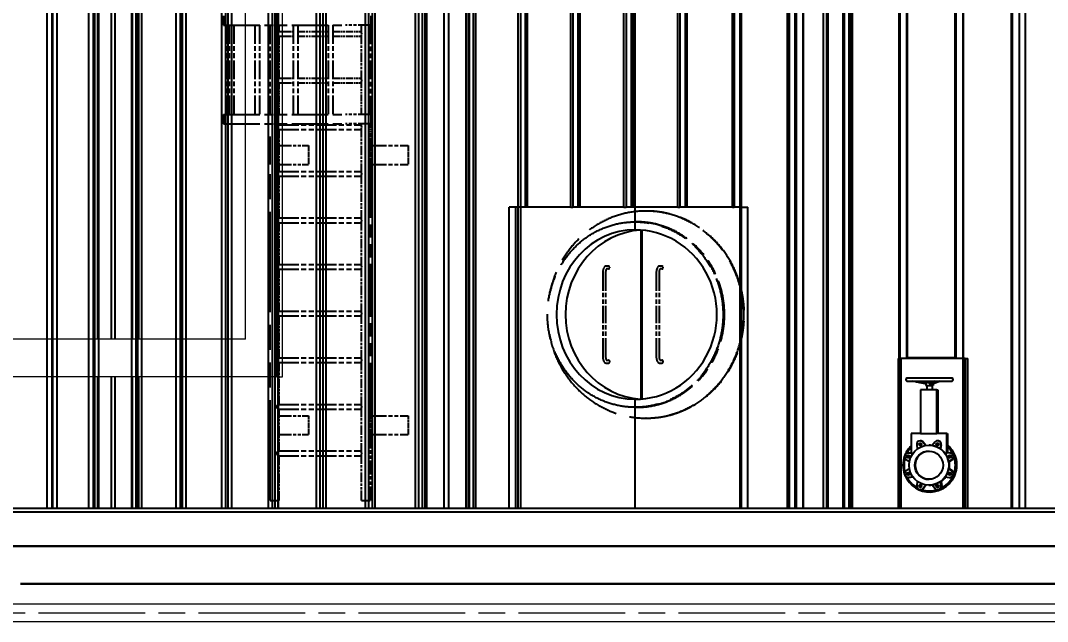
# Model space of a CAD drawing. Header units: millimetres. Extents: x 0 to 100323, y 0 to 59400.
# Drawn here: x 31747 to 37201, y 44341 to 47532 of the extents above; entities that cross this region are included whole.
import ezdxf

# ---------------------------------------------------------------- set-up
doc = ezdxf.new("R2010")
doc.units = ezdxf.units.MM
doc.header["$LTSCALE"] = 100
doc.linetypes.add('CHAIN', pattern=[0.3543, 0.2362, -0.0295, 0.0591, -0.0295])
doc.linetypes.add('DOUBLE_DASH_CHAIN', pattern=[1.2403, 0.6614, -0.0827, 0.1654, -0.0827, 0.1654, -0.0827])
for name, color, linetype, lineweight in [('Dimension', 7, 'Continuous', 18), ('Reference', 7, 'DOUBLE_DASH_CHAIN', 25), ('Visible', 7, 'Continuous', 25)]:
    doc.layers.add(name, color=color, linetype=linetype, lineweight=lineweight)
doc.layers.add('P_Cable Ducts (CD)', color=30, linetype='Continuous', lineweight=18, true_color=0xff7f00)
doc.layers.add('P_Condensate (CS)', color=40, linetype='Continuous', lineweight=18, true_color=0xffbf00)
doc.styles.add('Title', font='arial.ttf')
doc.dimstyles.new('Default - Method 2b', dxfattribs={"dimscale": 100, "dimtxt": 3, "dimasz": 2.5, "dimexe": 3, "dimexo": 0.5, "dimgap": 0.7, "dimtad": 0, "dimtoh": 1, "dimdec": 0, "dimrnd": 1e-08, "dimtxsty": 'Title', "dimcen": 0.09, "dimdle": 10, "dimclrd": 256, "dimclre": 256, "dimclrt": 7, "dimadec": 0, "dimazin": 2, "dimtfac": 0.833333, "dimtdec": 1, "dimtmove": 0, "dimatfit": 3, "dimfxl": 1, "dimtolj": 1, "dimlwd": -1, "dimlwe": -1, "dimarcsym": 0})

# ---------------------------------------------------------------- blocks, each defined once
blk = doc.blocks.new('*D43')
at = {"layer": 'Defpoints', "color": 0, "transparency": 16777216}
for p in [(45638.8, 52323.5), (47905.4, 52323.5), (29571.2, 44740.5)]:
    blk.add_point(p, dxfattribs=at)
at = {"layer": 'Dimension', "transparency": 16777216}
for p, q in [((45688.8, 52323.5), (48205.4, 52323.5)), ((47905.4, 52073.5), (47905.4, 49048.8)), ((47905.4, 44990.5), (47905.4, 48015.3)), ((29621.2, 44740.5), (48205.4, 44740.5))]:
    blk.add_line(p, q, dxfattribs=at)
for points in [[(47863.8, 52073.5), (47947.1, 52073.5), (47905.4, 52323.5)], [(47863.8, 44990.5), (47947.1, 44990.5), (47905.4, 44740.5)]]:
    blk.add_solid(points, dxfattribs=at)
at = {"layer": 'Dimension', "color": 7, "transparency": 16777216, "insert": (48058.7, 48085.3), "char_height": 300, "attachment_point": 7, "rotation": 90, "style": 'Title'}
blk.add_mtext('\\A1;7583', dxfattribs=at)

msp = doc.modelspace()

# ---------------------------------------------------------------- linework, layer by layer
at = {"layer": 'P_Cable Ducts (CD)'}
for p, q in [((32941.8, 45840.5), (32941.8, 51100.5)), ((33137.3, 45640.5), (33137.3, 51100.5)), ((32941.8, 45840.5), (29408.5, 45840.5)), ((33107.6, 45640.5), (29408.5, 45640.5)), ((33107.6, 45640.5), (33137.3, 45640.5))]:
    msp.add_line(p, q, dxfattribs=at)
at = {"layer": 'P_Condensate (CS)'}
for p, q in [((43806.5, 44432.5), (28706.6, 44432.5)), ((28706.6, 44340.5), (43806.5, 44340.5))]:
    msp.add_line(p, q, dxfattribs=at)
at = {"layer": 'P_Condensate (CS)', "linetype": 'CHAIN', "ltscale": 23.990969}
msp.add_line((28441.5, 44386.5), (46781.5, 44386.5), dxfattribs=at)
at = {"layer": 'Reference', "ltscale": 0.158612}
for p, q in [((32824.4, 47557.3), (32824.4, 47507.3)), ((33607.1, 47557.3), (33607.1, 47507.3)), ((32824.4, 47033.5), (32824.4, 46983.5)), ((33607.1, 47033.5), (33607.1, 46983.5))]:
    msp.add_line(p, q, dxfattribs=at)
at = {"layer": 'Reference', "ltscale": 2.925437}
for p, q in [((32824.4, 47507.3), (33473.4, 47507.3)), ((32824.4, 47033.5), (33473.4, 47033.5)), ((32824.4, 46983.5), (33473.4, 46983.5))]:
    msp.add_line(p, q, dxfattribs=at)
at = {"layer": 'Reference', "ltscale": 1.503695}
for p, q in [((32840.4, 47507.3), (32840.4, 47033.5)), ((32854, 47507.3), (32854, 47033.5)), ((32879, 47507.3), (32879, 47033.5)), ((32990.7, 47507.3), (32990.7, 47033.5)), ((33015.7, 47507.3), (33015.7, 47033.5)), ((33073, 47033.5), (33073, 47507.3)), ((33194, 47507.3), (33194, 47033.5)), ((33219, 47507.3), (33219, 47033.5)), ((33380, 47507.3), (33380, 47033.5)), ((33405, 47507.3), (33405, 47033.5)), ((33605.9, 47033.5), (33605.9, 47507.3))]:
    msp.add_line(p, q, dxfattribs=at)
at = {"layer": 'Reference', "ltscale": 0.107031}
msp.add_line((33121, 47473.5), (33121, 47507.3), dxfattribs=at)
at = {"layer": 'Reference', "ltscale": 1.015527}
for p, q in [((33607.1, 47507.3), (33473.4, 47507.3)), ((33607.1, 47033.5), (33473.4, 47033.5)), ((33607.1, 46983.5), (33473.4, 46983.5))]:
    msp.add_line(p, q, dxfattribs=at)
at = {"layer": 'Reference', "ltscale": 0.135599}
msp.add_line((33557.9, 47464.5), (33557.9, 47507.3), dxfattribs=at)
at = {"layer": 'Reference', "ltscale": 0.279552}
for p, q in [((33117.8, 47473.5), (33194, 47473.5)), ((33117.8, 47448.5), (33194, 47448.5)), ((33117.8, 47226), (33194, 47226)), ((33117.8, 47201), (33194, 47201))]:
    msp.add_line(p, q, dxfattribs=at)
at = {"layer": 'Reference', "ltscale": 0.589819}
for p, q in [((33219, 47473.5), (33380, 47473.5)), ((33219, 47448.5), (33380, 47448.5)), ((33219, 47226), (33380, 47226)), ((33219, 47201), (33380, 47201))]:
    msp.add_line(p, q, dxfattribs=at)
at = {"layer": 'Reference', "ltscale": 0.560489}
for p, q in [((33405, 47473.5), (33557.9, 47473.5)), ((33405, 47448.5), (33557.9, 47448.5)), ((33405, 47226), (33557.9, 47226)), ((33405, 47201), (33557.9, 47201))]:
    msp.add_line(p, q, dxfattribs=at)
at = {"layer": 'Reference', "ltscale": 0.763304}
for p, q in [((33557.9, 47217), (33557.9, 47457.5)), ((33557.9, 46722), (33557.9, 46962.5)), ((33557.9, 46474.5), (33557.9, 46715)), ((33557.9, 46227), (33557.9, 46467.5)), ((33557.9, 45979.5), (33557.9, 46220)), ((33557.9, 45732), (33557.9, 45972.5)), ((33557.9, 45484.5), (33557.9, 45725)), ((33557.9, 45237), (33557.9, 45477.5))]:
    msp.add_line(p, q, dxfattribs=at)
at = {"layer": 'Reference', "ltscale": 0.706168}
for p, q in [((33121, 47226), (33121, 47448.5)), ((33121, 46731), (33121, 46953.5)), ((33121, 46483.5), (33121, 46706)), ((33121, 46236), (33121, 46458.5)), ((33121, 45988.5), (33121, 46211)), ((33121, 45741), (33121, 45963.5)), ((33121, 45493.5), (33121, 45716)), ((33121, 45246), (33121, 45468.5))]:
    msp.add_line(p, q, dxfattribs=at)
at = {"layer": 'Reference', "ltscale": 0.531585}
msp.add_line((33121, 47033.5), (33121, 47201), dxfattribs=at)
at = {"layer": 'Reference', "ltscale": 0.560153}
msp.add_line((33557.9, 47033.5), (33557.9, 47210), dxfattribs=at)
at = {"layer": 'Reference', "ltscale": 8.062566}
msp.add_line((33073, 44983.5), (33073, 46983.5), dxfattribs=at)
at = {"layer": 'Reference', "ltscale": 1.613325}
for p, q in [((33117.8, 46978.5), (33557.9, 46978.5)), ((33117.8, 46953.5), (33557.9, 46953.5)), ((33117.8, 46731), (33557.9, 46731)), ((33117.8, 46706), (33557.9, 46706)), ((33117.8, 46483.5), (33557.9, 46483.5)), ((33117.8, 46458.5), (33557.9, 46458.5)), ((33117.8, 46236), (33557.9, 46236)), ((33117.8, 46211), (33557.9, 46211)), ((33117.8, 45988.5), (33557.9, 45988.5)), ((33117.8, 45963.5), (33557.9, 45963.5)), ((33117.8, 45741), (33557.9, 45741)), ((33117.8, 45716), (33557.9, 45716)), ((33117.8, 45493.5), (33557.9, 45493.5)), ((33117.8, 45468.5), (33557.9, 45468.5)), ((33117.8, 45246), (33557.9, 45246)), ((33117.8, 45221), (33557.9, 45221))]:
    msp.add_line(p, q, dxfattribs=at)
at = {"layer": 'Reference', "ltscale": 0.015771}
msp.add_line((33121, 46978.5), (33121, 46983.5), dxfattribs=at)
at = {"layer": 'Reference', "ltscale": 0.044339}
msp.add_line((33557.9, 46969.5), (33557.9, 46983.5), dxfattribs=at)
at = {"layer": 'Reference', "ltscale": 0.364937}
msp.add_line((33605.9, 46868.5), (33605.9, 46983.5), dxfattribs=at)
at = {"layer": 'Reference', "ltscale": 0.317324}
for p, q in [((33072.7, 46768.5), (33072.7, 46868.5)), ((33276.2, 46868.5), (33276.2, 46768.5)), ((33602.7, 46768.5), (33602.7, 46868.5)), ((33606.2, 46868.5), (33606.2, 46768.5)), ((33806.2, 46868.5), (33806.2, 46768.5)), ((33072.7, 45333.5), (33072.7, 45433.5)), ((33276.2, 45433.5), (33276.2, 45333.5)), ((33602.7, 45333.5), (33602.7, 45433.5)), ((33606.2, 45433.5), (33606.2, 45333.5)), ((33806.2, 45433.5), (33806.2, 45333.5))]:
    msp.add_line(p, q, dxfattribs=at)
at = {"layer": 'Reference', "ltscale": 0.0008116}
for p, q in [((33072.7, 46868.5), (33073, 46868.5)), ((33073, 46768.5), (33072.7, 46768.5)), ((33072.7, 45433.5), (33073, 45433.5)), ((33073, 45333.5), (33072.7, 45333.5))]:
    msp.add_line(p, q, dxfattribs=at)
at = {"layer": 'Reference', "ltscale": 0.985281}
for p, q in [((33121, 46868.5), (33276.2, 46868.5)), ((33121, 46768.5), (33276.2, 46768.5)), ((33121, 45433.5), (33276.2, 45433.5)), ((33121, 45333.5), (33276.2, 45333.5))]:
    msp.add_line(p, q, dxfattribs=at)
at = {"layer": 'Reference', "ltscale": 0.012597}
for p, q in [((33602.7, 46868.5), (33606.2, 46868.5)), ((33606.2, 46768.5), (33602.7, 46768.5)), ((33602.7, 45433.5), (33606.2, 45433.5)), ((33606.2, 45333.5), (33602.7, 45333.5))]:
    msp.add_line(p, q, dxfattribs=at)
at = {"layer": 'Reference', "ltscale": 1.269595}
for p, q in [((33606.2, 46868.5), (33806.2, 46868.5)), ((33606.2, 46768.5), (33806.2, 46768.5)), ((33606.2, 45433.5), (33806.2, 45433.5)), ((33606.2, 45333.5), (33806.2, 45333.5))]:
    msp.add_line(p, q, dxfattribs=at)
at = {"layer": 'Reference', "ltscale": 4.237508}
msp.add_line((33605.9, 45433.5), (33605.9, 46768.5), dxfattribs=at)
at = {"layer": 'Reference', "ltscale": 0.025294}
for p, q in [((35069.7, 46520.5), (35067.2, 46520.5)), ((35069.7, 45420.5), (35067.2, 45420.5))]:
    msp.add_line(p, q, dxfattribs=at)
at = {"layer": 'Reference', "ltscale": 0.031642}
for p, q in [((35014.8, 46463), (35011.6, 46463)), ((35019, 46463), (35015.8, 46463)), ((35014.8, 45478), (35011.6, 45478)), ((35019, 45478), (35015.8, 45478))]:
    msp.add_line(p, q, dxfattribs=at)
at = {"layer": 'Reference', "ltscale": 0.12687}
for p, q in [((34869.5, 46228), (34856.7, 46228)), ((35153.6, 46228), (35140.8, 46228)), ((34856.7, 45713), (34869.5, 45713)), ((35140.8, 45713), (35153.6, 45713))]:
    msp.add_line(p, q, dxfattribs=at)
at = {"layer": 'Reference', "ltscale": 0.11075}
for p, q in [((34869.5, 46213), (34858.3, 46213)), ((35153.6, 46213), (35142.4, 46213)), ((34858.3, 45728), (34869.5, 45728)), ((35142.4, 45728), (35153.6, 45728))]:
    msp.add_line(p, q, dxfattribs=at)
at = {"layer": 'Reference', "ltscale": 1.380694}
for p, q in [((34838.8, 46188), (34838.8, 45753)), ((34853.8, 46188), (34853.8, 45753)), ((35122.9, 46188), (35122.9, 45753)), ((35137.9, 46188), (35137.9, 45753))]:
    msp.add_line(p, q, dxfattribs=at)
at = {"layer": 'Reference', "ltscale": 1.110883}
msp.add_line((33605.9, 44983.5), (33605.9, 45333.5), dxfattribs=at)
at = {"layer": 'Reference', "ltscale": 0.753782}
msp.add_line((33121, 44983.5), (33121, 45221), dxfattribs=at)
at = {"layer": 'Reference', "ltscale": 0.78235}
msp.add_line((33557.9, 44983.5), (33557.9, 45230), dxfattribs=at)
at = {"layer": 'Reference', "ltscale": 0.239232}
for p, q in [((33073, 44983.5), (33121, 44983.5)), ((33557.9, 44983.5), (33605.9, 44983.5))]:
    msp.add_line(p, q, dxfattribs=at)
at = {"layer": 'Reference', "ltscale": 8.724638}
msp.add_ellipse((35067.2, 45970.5), major_axis=(0, 550), ratio=0.946997, start_param=1.761161, end_param=7.663617, dxfattribs=at)
at = {"layer": 'Reference', "ltscale": 6.965557}
msp.add_ellipse((35069.7, 45970.5), major_axis=(0, 550), ratio=0.946997, start_param=3.141593, end_param=6.283185, dxfattribs=at)
at = {"layer": 'Reference', "ltscale": 8.316452}
msp.add_ellipse((35011.6, 45970.5), major_axis=(0, -492.5), ratio=0.946997, dxfattribs=at)
at = {"layer": 'Reference', "ltscale": 4.911191}
for centre in [(35014.8, 45970.5), (35019, 45970.5)]:
    msp.add_ellipse(centre, major_axis=(0, 492.5), ratio=0.946997, start_param=3.141593, end_param=6.283185, dxfattribs=at)
at = {"layer": 'Reference', "ltscale": 4.914421}
msp.add_ellipse((35015.8, 45970.5), major_axis=(0, 492.5), ratio=0.946997, start_param=3.140559, end_param=6.284218, dxfattribs=at)
at = {"layer": 'Reference', "ltscale": 0.074691}
for centre in [(34869.5, 46220.5), (35153.6, 46220.5), (34869.5, 45720.5), (35153.6, 45720.5)]:
    msp.add_ellipse(centre, major_axis=(0, 7.5), ratio=0.946997, start_param=3.141593, end_param=6.283185, dxfattribs=at)
at = {"layer": 'Reference', "ltscale": 0.126968}
for points in [[(33117.8, 47448.5), (33117.4, 47448.5), (33116.9, 47448.6), (33115.9, 47448.9), (33115.4, 47449.2), (33113.9, 47450.1), (33112.8, 47451.1), (33110.9, 47453.3), (33110.1, 47454.7), (33109.1, 47457), (33108.9, 47457.8), (33108.5, 47459.4), (33108.5, 47460.2), (33108.5, 47461.8), (33108.5, 47462.7), (33108.9, 47464.3), (33109.1, 47465.1), (33110.1, 47467.4), (33110.9, 47468.8), (33112.8, 47471), (33113.9, 47471.9), (33115.4, 47472.9), (33115.9, 47473.1), (33116.9, 47473.5), (33117.4, 47473.5), (33117.8, 47473.5)], [(33117.8, 47201), (33117.4, 47201), (33116.9, 47201.1), (33115.9, 47201.4), (33115.4, 47201.7), (33113.9, 47202.6), (33112.8, 47203.6), (33110.9, 47205.8), (33110.1, 47207.2), (33109.1, 47209.5), (33108.9, 47210.3), (33108.5, 47211.9), (33108.5, 47212.7), (33108.5, 47214.3), (33108.5, 47215.2), (33108.9, 47216.8), (33109.1, 47217.6), (33110.1, 47219.9), (33110.9, 47221.3), (33112.8, 47223.5), (33113.9, 47224.4), (33115.4, 47225.4), (33115.9, 47225.6), (33116.9, 47226), (33117.4, 47226), (33117.8, 47226)], [(33117.8, 46953.5), (33117.4, 46953.5), (33116.9, 46953.6), (33115.9, 46953.9), (33115.4, 46954.2), (33113.9, 46955.1), (33112.8, 46956.1), (33110.9, 46958.3), (33110.1, 46959.7), (33109.1, 46962), (33108.9, 46962.8), (33108.5, 46964.4), (33108.5, 46965.2), (33108.5, 46966.8), (33108.5, 46967.7), (33108.9, 46969.3), (33109.1, 46970.1), (33110.1, 46972.4), (33110.9, 46973.8), (33112.8, 46976), (33113.9, 46976.9), (33115.4, 46977.9), (33115.9, 46978.1), (33116.9, 46978.5), (33117.4, 46978.5), (33117.8, 46978.5)], [(33117.8, 46706), (33117.4, 46706), (33116.9, 46706.1), (33115.9, 46706.4), (33115.4, 46706.7), (33113.9, 46707.6), (33112.8, 46708.6), (33110.9, 46710.8), (33110.1, 46712.2), (33109.1, 46714.5), (33108.9, 46715.3), (33108.5, 46716.9), (33108.5, 46717.7), (33108.5, 46719.3), (33108.5, 46720.2), (33108.9, 46721.8), (33109.1, 46722.6), (33110.1, 46724.9), (33110.9, 46726.3), (33112.8, 46728.5), (33113.9, 46729.4), (33115.4, 46730.4), (33115.9, 46730.6), (33116.9, 46731), (33117.4, 46731), (33117.8, 46731)], [(33117.8, 46458.5), (33117.4, 46458.5), (33116.9, 46458.6), (33115.9, 46458.9), (33115.4, 46459.2), (33113.9, 46460.1), (33112.8, 46461.1), (33110.9, 46463.3), (33110.1, 46464.7), (33109.1, 46467), (33108.9, 46467.8), (33108.5, 46469.4), (33108.5, 46470.2), (33108.5, 46471.8), (33108.5, 46472.7), (33108.9, 46474.3), (33109.1, 46475.1), (33110.1, 46477.4), (33110.9, 46478.8), (33112.8, 46481), (33113.9, 46481.9), (33115.4, 46482.9), (33115.9, 46483.1), (33116.9, 46483.5), (33117.4, 46483.5), (33117.8, 46483.5)], [(33117.8, 46211), (33117.4, 46211), (33116.9, 46211.1), (33115.9, 46211.4), (33115.4, 46211.7), (33113.9, 46212.6), (33112.8, 46213.6), (33110.9, 46215.8), (33110.1, 46217.2), (33109.1, 46219.5), (33108.9, 46220.3), (33108.5, 46221.9), (33108.5, 46222.7), (33108.5, 46224.3), (33108.5, 46225.2), (33108.9, 46226.8), (33109.1, 46227.6), (33110.1, 46229.9), (33110.9, 46231.3), (33112.8, 46233.5), (33113.9, 46234.4), (33115.4, 46235.4), (33115.9, 46235.6), (33116.9, 46236), (33117.4, 46236), (33117.8, 46236)], [(33117.8, 45963.5), (33117.4, 45963.5), (33116.9, 45963.6), (33115.9, 45963.9), (33115.4, 45964.2), (33113.9, 45965.1), (33112.8, 45966.1), (33110.9, 45968.3), (33110.1, 45969.7), (33109.1, 45972), (33108.9, 45972.8), (33108.5, 45974.4), (33108.5, 45975.2), (33108.5, 45976.8), (33108.5, 45977.7), (33108.9, 45979.3), (33109.1, 45980.1), (33110.1, 45982.4), (33110.9, 45983.8), (33112.8, 45986), (33113.9, 45986.9), (33115.4, 45987.9), (33115.9, 45988.1), (33116.9, 45988.5), (33117.4, 45988.5), (33117.8, 45988.5)], [(33117.8, 45716), (33117.4, 45716), (33116.9, 45716.1), (33115.9, 45716.4), (33115.4, 45716.7), (33113.9, 45717.6), (33112.8, 45718.6), (33110.9, 45720.8), (33110.1, 45722.2), (33109.1, 45724.5), (33108.9, 45725.3), (33108.5, 45726.9), (33108.5, 45727.7), (33108.5, 45729.3), (33108.5, 45730.2), (33108.9, 45731.8), (33109.1, 45732.6), (33110.1, 45734.9), (33110.9, 45736.3), (33112.8, 45738.5), (33113.9, 45739.4), (33115.4, 45740.4), (33115.9, 45740.6), (33116.9, 45741), (33117.4, 45741), (33117.8, 45741)], [(33117.8, 45468.5), (33117.4, 45468.5), (33116.9, 45468.6), (33115.9, 45468.9), (33115.4, 45469.2), (33113.9, 45470.1), (33112.8, 45471.1), (33110.9, 45473.3), (33110.1, 45474.7), (33109.1, 45477), (33108.9, 45477.8), (33108.5, 45479.4), (33108.5, 45480.2), (33108.5, 45481.8), (33108.5, 45482.7), (33108.9, 45484.3), (33109.1, 45485.1), (33110.1, 45487.4), (33110.9, 45488.8), (33112.8, 45491), (33113.9, 45491.9), (33115.4, 45492.9), (33115.9, 45493.1), (33116.9, 45493.5), (33117.4, 45493.5), (33117.8, 45493.5)], [(33117.8, 45221), (33117.4, 45221), (33116.9, 45221.1), (33115.9, 45221.4), (33115.4, 45221.7), (33113.9, 45222.6), (33112.8, 45223.6), (33110.9, 45225.8), (33110.1, 45227.2), (33109.1, 45229.5), (33108.9, 45230.3), (33108.5, 45231.9), (33108.5, 45232.7), (33108.5, 45234.3), (33108.5, 45235.2), (33108.9, 45236.8), (33109.1, 45237.6), (33110.1, 45239.9), (33110.9, 45241.3), (33112.8, 45243.5), (33113.9, 45244.4), (33115.4, 45245.4), (33115.9, 45245.6), (33116.9, 45246), (33117.4, 45246), (33117.8, 45246)]]:
    msp.add_open_spline(points, degree=3, knots=[1.925785, 1.925785, 1.925785, 1.925785, 2.166111, 2.166111, 2.406438, 2.406438, 2.887091, 2.887091, 3.36933, 3.36933, 3.61045, 3.61045, 3.85157, 3.85157, 4.092689, 4.092689, 4.333809, 4.333809, 4.816048, 4.816048, 5.296701, 5.296701, 5.537028, 5.537028, 5.777354, 5.777354, 5.777354, 5.777354], dxfattribs=at)
at = {"layer": 'Reference', "ltscale": 0.022524}
for points in [[(33557.9, 47464.5), (33557.9, 47464.2), (33557.9, 47463.8), (33557.9, 47462.7), (33557.9, 47461.8), (33557.9, 47460.2), (33557.9, 47459.4), (33557.9, 47458.2), (33557.9, 47457.9), (33557.9, 47457.5)], [(33557.9, 47217), (33557.9, 47216.7), (33557.9, 47216.3), (33557.9, 47215.2), (33557.9, 47214.3), (33557.9, 47212.7), (33557.9, 47211.9), (33557.9, 47210.7), (33557.9, 47210.4), (33557.9, 47210)], [(33557.9, 46969.5), (33557.9, 46969.2), (33557.9, 46968.8), (33557.9, 46967.7), (33557.9, 46966.8), (33557.9, 46965.2), (33557.9, 46964.4), (33557.9, 46963.2), (33557.9, 46962.9), (33557.9, 46962.5)], [(33557.9, 46722), (33557.9, 46721.7), (33557.9, 46721.3), (33557.9, 46720.2), (33557.9, 46719.3), (33557.9, 46717.7), (33557.9, 46716.9), (33557.9, 46715.7), (33557.9, 46715.4), (33557.9, 46715)], [(33557.9, 46474.5), (33557.9, 46474.2), (33557.9, 46473.8), (33557.9, 46472.7), (33557.9, 46471.8), (33557.9, 46470.2), (33557.9, 46469.4), (33557.9, 46468.2), (33557.9, 46467.9), (33557.9, 46467.5)], [(33557.9, 46227), (33557.9, 46226.7), (33557.9, 46226.3), (33557.9, 46225.2), (33557.9, 46224.3), (33557.9, 46222.7), (33557.9, 46221.9), (33557.9, 46220.7), (33557.9, 46220.4), (33557.9, 46220)], [(33557.9, 45979.5), (33557.9, 45979.2), (33557.9, 45978.8), (33557.9, 45977.7), (33557.9, 45976.8), (33557.9, 45975.2), (33557.9, 45974.4), (33557.9, 45973.2), (33557.9, 45972.9), (33557.9, 45972.5)], [(33557.9, 45732), (33557.9, 45731.7), (33557.9, 45731.3), (33557.9, 45730.2), (33557.9, 45729.3), (33557.9, 45727.7), (33557.9, 45726.9), (33557.9, 45725.7), (33557.9, 45725.4), (33557.9, 45725)], [(33557.9, 45484.5), (33557.9, 45484.2), (33557.9, 45483.8), (33557.9, 45482.7), (33557.9, 45481.8), (33557.9, 45480.2), (33557.9, 45479.4), (33557.9, 45478.2), (33557.9, 45477.9), (33557.9, 45477.5)], [(33557.9, 45237), (33557.9, 45236.7), (33557.9, 45236.3), (33557.9, 45235.2), (33557.9, 45234.3), (33557.9, 45232.7), (33557.9, 45231.9), (33557.9, 45230.7), (33557.9, 45230.4), (33557.9, 45230)]]:
    msp.add_open_spline(points, degree=3, knots=[3.5052413, 3.5052413, 3.5052413, 3.5052413, 3.61045, 3.61045, 3.8515697, 3.8515697, 4.0926893, 4.0926893, 4.197898, 4.197898, 4.197898, 4.197898], dxfattribs=at)
at = {"layer": 'Reference', "ltscale": 0.186351}
for points in [[(34856.7, 46228), (34855.1, 46228), (34853.6, 46227.7), (34850.7, 46226.4), (34849.4, 46225.5), (34846.6, 46222.7), (34845.4, 46220.8), (34843.1, 46216.3), (34842.2, 46213.6), (34840.6, 46207.5), (34840, 46204.3), (34839.1, 46197.4), (34838.8, 46193.7), (34838.8, 46189.4), (34838.8, 46188.7), (34838.8, 46188)], [(35140.8, 46228), (35139.2, 46228), (35137.7, 46227.7), (35134.8, 46226.4), (35133.5, 46225.5), (35130.7, 46222.7), (35129.5, 46220.8), (35127.2, 46216.3), (35126.3, 46213.6), (35124.7, 46207.5), (35124.1, 46204.3), (35123.2, 46197.4), (35122.9, 46193.7), (35122.9, 46189.4), (35122.9, 46188.7), (35122.9, 46188)]]:
    msp.add_open_spline(points, degree=3, knots=[0, 0, 0, 0, 0.139053, 0.139053, 0.302992, 0.302992, 0.569562, 0.569562, 0.883722, 0.883722, 1.197881, 1.197881, 1.51204, 1.51204, 1.570796, 1.570796, 1.570796, 1.570796], dxfattribs=at)
at = {"layer": 'Reference', "ltscale": 0.12012}
for points, knots in [([(34858.8, 46213.7), (34858.8, 46213.7), (34858.7, 46213.5), (34858.2, 46212.9), (34857.9, 46212.3), (34857, 46210.4), (34856.5, 46209), (34855.5, 46205.6), (34855.1, 46203.4), (34854.3, 46198.5), (34854, 46195.8), (34853.8, 46191.3), (34853.8, 46189.7), (34853.8, 46188)], [0.289886, 0.289886, 0.289886, 0.289886, 0.42985, 0.42985, 0.619774, 0.619774, 0.851573, 0.851573, 1.119031, 1.119031, 1.407449, 1.407449, 1.570796, 1.570796, 1.570796, 1.570796]), ([(35142.9, 46213.7), (35142.9, 46213.7), (35142.8, 46213.5), (35142.3, 46212.9), (35142, 46212.3), (35141.1, 46210.4), (35140.6, 46209), (35139.6, 46205.6), (35139.2, 46203.4), (35138.4, 46198.5), (35138.1, 46195.8), (35137.9, 46191.3), (35137.9, 46189.7), (35137.9, 46188)], [0.289886, 0.289886, 0.289886, 0.289886, 0.42985, 0.42985, 0.619774, 0.619774, 0.851573, 0.851573, 1.119031, 1.119031, 1.407449, 1.407449, 1.570796, 1.570796, 1.570796, 1.570796]), ([(34853.8, 45753), (34853.8, 45750), (34853.9, 45747), (34854.5, 45741.4), (34854.9, 45738.8), (34855.8, 45734.2), (34856.4, 45732.3), (34857.5, 45729.5), (34858, 45728.5), (34858.6, 45727.6), (34858.8, 45727.4), (34858.8, 45727.4)], [1.570796, 1.570796, 1.570796, 1.570796, 1.869281, 1.869281, 2.163686, 2.163686, 2.443126, 2.443126, 2.68928, 2.68928, 2.851706, 2.851706, 2.851706, 2.851706]), ([(35137.9, 45753), (35137.9, 45750), (35138, 45747), (35138.6, 45741.4), (35139, 45738.8), (35139.9, 45734.2), (35140.5, 45732.3), (35141.6, 45729.5), (35142.1, 45728.5), (35142.7, 45727.6), (35142.9, 45727.4), (35142.9, 45727.4)], [1.570796, 1.570796, 1.570796, 1.570796, 1.869281, 1.869281, 2.163686, 2.163686, 2.443126, 2.443126, 2.68928, 2.68928, 2.851706, 2.851706, 2.851706, 2.851706])]:
    msp.add_open_spline(points, degree=3, knots=knots, dxfattribs=at)
at = {"layer": 'Reference', "ltscale": 0.186349}
for points in [[(34838.8, 45753), (34838.8, 45749.4), (34838.9, 45745.7), (34839.7, 45738.7), (34840.2, 45735.3), (34841.7, 45729.1), (34842.6, 45726.3), (34844.8, 45721.1), (34846.2, 45718.8), (34849, 45716), (34850, 45715.1), (34852.8, 45713.6), (34854.7, 45713), (34856.7, 45713)], [(35122.9, 45753), (35122.9, 45749.4), (35123, 45745.7), (35123.8, 45738.7), (35124.3, 45735.3), (35125.8, 45729.1), (35126.7, 45726.3), (35128.9, 45721.1), (35130.3, 45718.8), (35133.1, 45716), (35134.1, 45715.1), (35136.9, 45713.6), (35138.8, 45713), (35140.8, 45713)]]:
    msp.add_open_spline(points, degree=3, knots=[1.570796, 1.570796, 1.570796, 1.570796, 1.884956, 1.884956, 2.199115, 2.199115, 2.513274, 2.513274, 2.827433, 2.827433, 2.965561, 2.965561, 3.141593, 3.141593, 3.141593, 3.141593], dxfattribs=at)
at = {"layer": 'Visible'}
for p, q in [((33107.6, 45640.5), (33107.6, 51100.5)), ((31887.9, 44940.5), (31887.9, 50805.5)), ((31912, 50805.5), (31912, 44940.5)), ((31916.9, 50805.5), (31916.9, 44940.5)), ((31941, 44940.5), (31941, 50805.5)), ((32109.2, 44940.5), (32109.2, 50805.5)), ((32132.3, 50805.5), (32132.3, 44940.5)), ((32139.1, 50805.5), (32139.1, 44940.5)), ((32156.9, 45840.5), (32156.9, 50800.5)), ((32162.3, 44940.5), (32162.3, 50805.5)), ((32230.1, 45840.5), (32230.1, 50800.5)), ((32249.6, 45840.5), (32249.6, 50800.5)), ((32337.7, 44940.5), (32337.7, 50805.5)), ((32341.9, 45840.5), (32341.9, 50800.5)), ((32359.9, 50805.5), (32359.9, 44940.5)), ((32368.6, 50805.5), (32368.6, 44940.5)), ((32375.6, 45840.5), (32375.6, 50800.5)), ((32390.8, 44940.5), (32390.8, 50805.5)), ((32573.2, 44940.5), (32573.2, 50805.5)), ((32594.4, 50805.5), (32594.4, 44940.5)), ((32605, 50805.5), (32605, 44940.5)), ((32626.2, 44940.5), (32626.2, 50805.5)), ((32815.3, 44940.5), (32815.3, 50805.5)), ((32835.5, 50805.5), (32835.5, 44940.5)), ((32848, 50805.5), (32848, 44940.5)), ((32868.2, 44940.5), (32868.2, 50805.5)), ((33063.8, 44940.5), (33063.8, 50805.5)), ((33083, 50805.5), (33083, 44940.5)), ((33097.3, 50805.5), (33097.3, 44940.5)), ((33116.4, 44940.5), (33116.4, 50805.5)), ((33318.3, 44940.5), (33318.3, 50805.5)), ((33336.3, 50805.5), (33336.3, 44940.5)), ((33352.5, 50805.5), (33352.5, 44940.5)), ((33370.6, 44940.5), (33370.6, 50805.5)), ((33578.4, 44940.5), (33578.4, 50805.5)), ((33595.4, 50805.5), (33595.4, 44940.5)), ((33613.4, 50805.5), (33613.4, 44940.5)), ((33630.4, 44940.5), (33630.4, 50805.5)), ((33843.8, 44940.5), (33843.8, 50805.5)), ((33859.7, 50805.5), (33859.7, 44940.5)), ((33879.5, 50805.5), (33879.5, 44940.5)), ((33895.4, 44940.5), (33895.4, 50805.5)), ((33905.1, 44940.5), (33905.1, 50800.5)), ((33997.3, 44940.5), (33997.3, 50800.5)), ((34020.6, 44940.5), (34020.6, 50800.5)), ((34114.3, 44940.5), (34114.3, 50805.5)), ((34125.7, 44940.5), (34125.7, 50800.5)), ((34129, 50805.5), (34129, 44940.5)), ((34150.6, 50805.5), (34150.6, 44940.5)), ((34152.2, 44940.5), (34152.2, 50800.5)), ((34165.3, 44940.5), (34165.3, 50805.5)), ((34389.3, 44940.5), (34389.3, 50805.5)), ((34402.8, 50805.5), (34402.8, 44940.5)), ((34426.2, 50805.5), (34426.2, 46540.5)), ((34439.7, 46540.5), (34439.7, 50805.5)), ((34668.6, 46540.5), (34668.6, 50805.5)), ((34680.9, 50805.5), (34680.9, 46540.5)), ((34706, 50805.5), (34706, 46540.5)), ((34718.3, 46540.5), (34718.3, 50805.5)), ((34951.7, 46540.5), (34951.7, 50805.5)), ((34962.9, 50805.5), (34962.9, 46540.5)), ((34989.6, 50805.5), (34989.6, 46540.5)), ((35000.8, 46540.5), (35000.8, 50805.5)), ((35011, 46420.5), (35011, 50800.5)), ((35238.4, 46540.5), (35238.4, 50805.5)), ((35248.3, 50805.5), (35248.3, 46540.5)), ((35276.7, 50805.5), (35276.7, 46540.5)), ((35286.7, 46540.5), (35286.7, 50805.5)), ((35528.2, 46540.5), (35528.2, 50805.5)), ((35536.9, 50805.5), (35536.9, 46540.5)), ((35566.9, 50805.5), (35566.9, 44940.5)), ((35575.6, 44940.5), (35575.6, 50805.5)), ((35820.7, 44940.5), (35820.7, 50805.5)), ((35828.2, 50805.5), (35828.2, 44940.5)), ((35859.8, 50805.5), (35859.8, 44940.5)), ((35867.3, 44940.5), (35867.3, 50805.5)), ((35903.8, 44940.5), (35903.8, 50800.5)), ((35905.8, 44940.5), (35905.8, 50800.5)), ((36010.9, 44940.5), (36010.9, 50800.5)), ((36029.3, 44940.5), (36029.3, 50800.5)), ((36035.2, 44940.5), (36035.2, 50800.5)), ((36036.4, 44940.5), (36036.4, 50800.5)), ((36115.6, 44940.5), (36115.6, 50805.5)), ((36121.9, 50805.5), (36121.9, 44940.5)), ((36147.1, 44940.5), (36147.1, 50800.5)), ((36155, 50805.5), (36155, 44940.5)), ((36161.2, 44940.5), (36161.2, 50805.5)), ((36164.7, 44940.5), (36164.7, 50800.5)), ((36412.5, 44940.5), (36412.5, 50805.5)), ((36417.5, 50805.5), (36417.5, 44940.5)), ((36452.1, 50805.5), (36452.1, 45740.5)), ((36457.1, 45740.5), (36457.1, 50805.5)), ((36711, 45740.5), (36711, 50805.5)), ((36714.7, 50805.5), (36714.7, 45740.5)), ((36750.8, 50805.5), (36750.8, 44940.5)), ((36754.5, 44940.5), (36754.5, 50805.5)), ((37010.6, 44940.5), (37010.6, 50805.5)), ((37013.1, 50805.5), (37013.1, 44940.5)), ((37050.5, 50805.5), (37050.5, 44940.5)), ((37053, 44940.5), (37053, 50805.5)), ((37084, 44940.5), (37084, 50800.5)), ((34341.3, 44940.5), (34341.3, 46540.5)), ((34426.2, 46540.5), (34341.3, 46540.5)), ((34374.7, 46540.5), (34374.7, 44940.5)), ((34668.6, 46540.5), (34426.2, 46540.5)), ((34668.6, 46540.5), (34680.9, 46540.5)), ((34706, 46540.5), (34680.9, 46540.5)), ((34951.7, 46540.5), (34706, 46540.5)), ((34951.7, 46540.5), (34962.9, 46540.5)), ((34989.6, 46540.5), (34962.9, 46540.5)), ((35238.4, 46540.5), (34989.6, 46540.5)), ((35238.4, 46540.5), (35248.3, 46540.5)), ((35276.7, 46540.5), (35248.3, 46540.5)), ((35528.2, 46540.5), (35276.7, 46540.5)), ((35528.2, 46540.5), (35536.9, 46540.5)), ((35573.9, 46540.5), (35536.9, 46540.5)), ((35573.9, 46540.5), (35573.9, 44940.5)), ((35573.9, 46540.5), (35609.2, 46540.5)), ((35609.2, 44940.5), (35609.2, 46540.5)), ((35042.5, 45521.7), (35042.5, 46419.3)), ((35048.2, 45522.2), (35048.2, 46418.9)), ((36764.2, 45737), (36409.6, 45737)), ((36409.6, 44940.5), (36409.6, 45737)), ((36422.6, 45737), (36422.6, 44940.5)), ((36711, 45740.5), (36452.1, 45740.5)), ((36711, 45740.5), (36714.7, 45740.5)), ((36764.2, 45737), (36777.3, 45737)), ((36764.2, 45737), (36764.2, 44940.5)), ((36777.3, 44940.5), (36777.3, 45737)), ((32156.9, 44940.5), (32156.9, 45640.5)), ((32230.1, 44940.5), (32230.1, 45640.5)), ((32249.6, 44940.5), (32249.6, 45640.5)), ((32341.9, 44940.5), (32341.9, 45640.5)), ((32375.6, 44940.5), (32375.6, 45640.5)), ((33115.1, 44940.5), (33115.1, 45640.5)), ((36454.1, 45634), (36694.7, 45634)), ((36454.1, 45616), (36694.7, 45616)), ((36554.4, 45602.7), (36485.8, 45616)), ((36554.4, 45602.7), (36556.5, 45602.7)), ((36554.4, 45602.7), (36554.4, 45594)), ((36556.5, 45610.8), (36556.5, 45602.7)), ((36556.5, 45610.8), (36573.1, 45610.8)), ((36573.1, 45610.8), (36573.1, 45602.7)), ((36573.1, 45602.7), (36591.1, 45602.7)), ((36594.4, 45604), (36594.4, 45594)), ((36613.3, 45570.5), (36527.5, 45570.5)), ((36527.5, 45570.5), (36527.5, 45339)), ((36554.4, 45594), (36594.4, 45594)), ((36560.9, 45594), (36560.9, 45570.5)), ((36587.9, 45594), (36587.9, 45570.5)), ((36613.3, 45339), (36613.3, 45570.5)), ((36613.3, 45570.5), (36618.9, 45570.5)), ((36618.9, 45570.5), (36618.9, 45339)), ((35011, 44940.5), (35011, 45520.5)), ((36477.2, 45339), (36477.2, 45233.5)), ((36527.5, 45339), (36477.2, 45339)), ((36527.5, 45339), (36613.3, 45339)), ((36614.9, 45339), (36613.3, 45339)), ((36666.8, 45339), (36614.9, 45339)), ((36666.8, 45339), (36669.2, 45339)), ((36666.8, 45233.6), (36666.8, 45339)), ((36669.2, 45339), (36669.2, 45233.9)), ((36506.9, 45278.9), (36509.8, 45256.7)), ((36525.7, 45300.4), (36526.2, 45300.4)), ((36554.3, 45275.1), (36540.7, 45293)), ((36541.2, 45293), (36554.8, 45275.2)), ((36571.4, 45276.5), (36572, 45276.5)), ((36602.3, 45293), (36588.6, 45275.1)), ((36617.3, 45300.4), (36617.8, 45300.4)), ((36633.2, 45256.6), (36636.1, 45278.9)), ((36636.6, 45278.9), (36633.7, 45256.6)), ((36460.9, 45235.5), (36464.2, 45235.5)), ((36485.5, 45232.4), (36463.3, 45235.3)), ((36466.7, 45235.3), (36477.2, 45233.9)), ((36477.2, 45233.5), (36485.5, 45232.4)), ((36633.7, 45256.6), (36633.2, 45256.6)), ((36679.6, 45235.3), (36657.4, 45232.4)), ((36682.1, 45235.5), (36685.5, 45235.5)), ((36449.3, 45201.4), (36467, 45187.8)), ((36675.9, 45187.7), (36693.7, 45201.4)), ((36679.3, 45187.7), (36675.9, 45187.7)), ((36697.1, 45201.4), (36679.3, 45187.7)), ((36467, 45153.3), (36449.3, 45139.7)), ((36463.3, 45105.8), (36485.5, 45108.7)), ((36485.7, 45108.3), (36466.7, 45105.8)), ((36657.4, 45108.7), (36679.6, 45105.8)), ((36693.7, 45139.7), (36675.9, 45153.4)), ((36675.9, 45153.4), (36679.3, 45153.4)), ((36679.3, 45153.4), (36697.1, 45139.7)), ((36460.9, 45105.6), (36464.2, 45105.6)), ((36509.8, 45084.3), (36506.9, 45062.1)), ((36540.7, 45048.1), (36554.3, 45065.9)), ((36557.4, 45065.5), (36544.1, 45048.1)), ((36571.4, 45064.5), (36575, 45064.5)), ((36575, 45064.5), (36575.2, 45064.5)), ((36588.6, 45065.9), (36602.3, 45048.1)), ((36636.1, 45062.1), (36633.2, 45084.4)), ((36633.2, 45084.4), (36636.6, 45084.4)), ((36636.6, 45084.4), (36639.5, 45062.1)), ((36682.1, 45105.6), (36685.5, 45105.6)), ((36525.7, 45040.7), (36529.1, 45040.7)), ((36575.6, 45028), (36576.2, 45028)), ((36617.3, 45040.7), (36620.7, 45040.7)), ((46031.5, 44920.5), (29191.5, 44920.5)), ((45938.4, 44940.5), (29284.6, 44940.5)), ((43761.3, 44740.5), (29571.2, 44740.5)), ((29571.2, 44740.5), (43761.3, 44740.5)), ((29571.2, 44740.5), (43761.3, 44740.5)), ((31746.7, 44540.5), (43476.2, 44540.5)), ((31746.7, 44540.5), (43476.2, 44540.5)), ((43476.2, 44540.5), (31746.7, 44540.5))]:
    msp.add_line(p, q, dxfattribs=at)
for centre, start, end in [((36460.4, 45625), 125.0968, 234.9032), ((36688.4, 45625), 305.0968, 54.9032)]:
    msp.add_arc(centre, 11, start, end, dxfattribs=at)
for centre, major_axis, ratio, start_param, end_param in [((35011, 45970.5), (0, -450), 0.928587, 3.141593, 6.283185), ((35067.2, 45970.5), (0, 450), 0.946997, 0.065371, 3.076221), ((35011, 45970.5), (0, -450), 0.965407, 0, 3.141593), ((36575.6, 45170.5), (0, -142.5), 0.997875, 5.118116, 8.70667), ((36575.6, 45170.5), (0, 142.5), 0.997875, 0.764071, 1.16507), ((36525.7, 45281.4), (0, 19), 0.997875, 5.366887, 7.984881), ((36529.1, 45281.4), (0, 6.9), 0.997875, 0.248572, 2.893021), ((36534.9, 45283), (0, 10.7), 0.997875, 1.199536, 2.430981), ((36535.3, 45283), (0, -10.7), 0.997875, 4.304515, 5.558051), ((36526.2, 45281.4), (0, 19), 0.997875, 5.366887, 6.283185), ((36587, 45170.5), (0, -120), 0.994142, 3.642805, 3.655297), ((36572, 45170.5), (0, 106), 0.997875, 6.124966, 6.283185), ((36571.5, 45170.5), (0, 106), 0.997875, 5.660446, 6.120526), ((36617.3, 45281.4), (0, 19), 0.997875, 4.581489, 7.199483), ((36620.7, 45281.4), (0, 6.9), 0.997875, 0.248572, 2.893021), ((36626.5, 45279.6), (0, 10.7), 0.997875, 0.692651, 1.913714), ((36626.9, 45279.6), (0, -10.7), 0.997875, 3.849292, 5.093732), ((36617.8, 45281.4), (0, 19), 0.997875, 4.581489, 6.283185), ((36587, 45170.5), (0, -120), 0.994142, 2.83233, 2.874176), ((36575.6, 45170.5), (0, 142.5), 0.997875, 1.216553, 1.92504), ((36460.9, 45216.5), (0, 19), 0.997875, 6.152286, 8.770279), ((36575.6, 45170.5), (0, 136.5), 0.997875, 0.80709, 1.081981), ((36464.2, 45216.5), (0, 6.9), 0.997875, 0.248572, 2.893021), ((36467.8, 45220.6), (0, -10.7), 0.997875, 4.99324, 5.944669), ((36468.2, 45220.6), (0, -10.7), 0.997875, 4.914261, 5.921004), ((36464.2, 45216.5), (0, 19), 0.997875, 6.152286, 6.283185), ((36573.1, 45170.5), (0, -75), 0.997875, 3.15291, 6.271868), ((36572, 45170.5), (0, 106), 0.997875, 5.335858, 5.660446), ((36571.5, 45170.5), (0, 106), 0.997875, 4.875048, 5.335128), ((36575.6, 45170.5), (0, -136.5), 0.997875, 2.029667, 2.384402), ((36685.5, 45216.5), (0, 6.9), 0.997875, 0.248572, 2.893021), ((36688.9, 45212.3), (0, 10.7), 0.997875, 0.322119, 1.254609), ((36689.3, 45212.3), (0, 10.7), 0.997875, 0.346149, 1.335746), ((36682.1, 45216.5), (0, 19), 0.997875, 3.796091, 6.414085), ((36685.5, 45216.5), (0, 19), 0.997875, 3.796091, 6.283185), ((36575.6, 45170.5), (0, 136.5), 0.997875, 1.299642, 1.841951), ((36575, 45170.5), (0, -106), 0.997875, 1.407287, 1.734306), ((36575, 45170.5), (0, -106), 0.997875, 1.407287, 1.734306), ((36575.2, 45170.5), (0, -106), 0.997875, 1.406011, 1.735581), ((36575.6, 45170.5), (0, -136.5), 0.997875, 1.239662, 1.90193), ((36460.9, 45124.6), (0, -19), 0.997875, 3.796091, 6.414085), ((36464.2, 45124.6), (0, 6.9), 0.997875, 0.248572, 2.893021), ((36464.7, 45128.8), (0, -10.7), 0.997875, 5.843898, 6.143438), ((36464.3, 45128.8), (0, -10.7), 0.997875, 5.948954, 6.170583), ((36575.6, 45170.5), (0, -136.5), 0.997875, 0.456991, 1.111926), ((36575, 45170.5), (0, -106), 0.997875, 0.621354, 0.943126), ((36575, 45170.5), (0, -106), 0.997875, 0.621354, 0.943126), ((36575.2, 45170.5), (0, -106), 0.997875, 0.619278, 0.942851), ((36571.5, 45170.5), (0, 106), 0.997875, 4.08965, 4.54973), ((36685.5, 45124.6), (0, 6.9), 0.997875, 0.248572, 2.893021), ((36682.1, 45124.6), (0, -19), 0.997875, 6.152286, 8.770279), ((36685.8, 45120.5), (0, 10.7), 0.997875, 0.141546, 0.368114), ((36685.4, 45120.5), (0, 10.7), 0.997875, 0.115164, 0.266451), ((36685.5, 45124.6), (0, -19), 0.997875, 0, 2.487094), ((36575.6, 45170.5), (0, 136.5), 0.997875, 2.059612, 2.625791), ((36464.2, 45124.6), (0, -19), 0.997875, 0, 0.1309), ((36525.7, 45059.7), (0, -19), 0.997875, 4.581489, 7.199483), ((36529.1, 45059.7), (0, 6.9), 0.997875, 0.248572, 2.893021), ((36587, 45170.5), (0, -120), 0.994142, 5.769481, 5.781973), ((36575, 45170.5), (0, -106), 0.997875, 0, 0.132474), ((36575, 45170.5), (0, -106), 0.997875, 0, 0.132474), ((36575.2, 45170.5), (0, -106), 0.997875, 0, 0.130782), ((36571.5, 45170.5), (0, -106), 0.997875, 0.162659, 0.622739), ((36617.3, 45059.7), (0, -19), 0.997875, 5.366887, 7.984881), ((36620.7, 45059.7), (0, 6.9), 0.997875, 0.248572, 2.893021), ((36587, 45170.5), (0, -120), 0.994142, 0.249562, 0.309262), ((36620.7, 45059.7), (0, -19), 0.997875, 0, 1.701696), ((36529.1, 45059.7), (0, -19), 0.997875, 0, 0.916298), ((36575.6, 45170.5), (0, -136.5), 0.997875, 5.962172, 6.596244)]:
    msp.add_ellipse(centre, major_axis=major_axis, ratio=ratio, start_param=start_param, end_param=end_param, dxfattribs=at)
for centre, major_axis in [((36571.4, 45170.5), (0, -106)), ((36525.7, 45281.4), (0, -6.9)), ((36617.3, 45281.4), (0, -6.9)), ((36460.9, 45216.5), (0, 6.9)), ((36571.4, 45170.5), (0, -75)), ((36682.1, 45216.5), (0, -6.9)), ((36460.9, 45124.6), (0, 6.9)), ((36682.1, 45124.6), (0, -6.9)), ((36525.7, 45059.7), (0, 6.9)), ((36617.3, 45059.7), (0, 6.9))]:
    msp.add_ellipse(centre, major_axis=major_axis, ratio=0.997875, dxfattribs=at)
for points, weights in [([(36556.5, 45602.7), (36543.5, 45604.9), (36485.9, 45616)], [1, 1.35931691358, 1.06384969034]), ([(36528.2, 45616), (36548, 45612.3), (36556.5, 45610.8)], [1.19278644176, 1.20625508993, 1]), ([(36557.8, 45610.8), (36549.3, 45612.3), (36529.5, 45616)], [1, 1.20625508993, 1.19278644176]), ([(36573.1, 45610.8), (36576.9, 45612.3), (36585.7, 45616)], [1, 1.20625508993, 1.19278644176]), ([(36604.4, 45616), (36578.9, 45604.9), (36573.1, 45602.7)], [1.06384969035, 1.35931691357, 1]), ([(36591.1, 45602.7), (36596.8, 45604.9), (36622.4, 45616)], [1, 1.35931691358, 1.06384969034]), ([(36631.7, 45616), (36602.2, 45605.8), (36594.4, 45603.3)], [1.06384969035, 1.32962372091, 1.06560670632])]:
    msp.add_rational_spline(points, weights, degree=2, dxfattribs=at)
msp.add_open_spline([(36669.2, 45278.4), (36678, 45270.7), (36686, 45261.9), (36701.4, 45239.8), (36708.1, 45226), (36716.8, 45196.8), (36718.8, 45181.6), (36717.9, 45151.2), (36715, 45136.1), (36704.7, 45107.5), (36697.2, 45094.1), (36678.4, 45070.2), (36667, 45059.8), (36641.7, 45043.1), (36627.6, 45036.8), (36601, 45029.7), (36588.6, 45028), (36576.2, 45028)], degree=3, knots=[6.172556, 6.172556, 6.172556, 6.172556, 6.420227, 6.420227, 6.740265, 6.740265, 7.060356, 7.060356, 7.380466, 7.380466, 7.70055, 7.70055, 8.020575, 8.020575, 8.340532, 8.340532, 8.602049, 8.602049, 8.602049, 8.602049], dxfattribs=at)

# ---------------------------------------------------------------- dimensions: what is measured, and where the dimension line sits
at = {"layer": 'Dimension'}
dim = msp.add_linear_dim(base=(47905.4, 52323.5), p1=(29571.2, 44740.5), p2=(45638.8, 52323.5), angle=270, dimstyle='Default - Method 2b', override={"dimgap": 0.7, "dimtoh": 0, "dimdec": 0, "dimtol": 0, "dimlim": 0, "dimtp": 0, "dimtm": 0, "dimtdec": 1, "dimtofl": 0, "dimatfit": 1}, dxfattribs=at)
dim.commit()
dim.dimension.update_dxf_attribs({"geometry": '*D43', "text_midpoint": (47905.4, 48532), "dimtype": 160})

doc.saveas('drawing.dxf')
